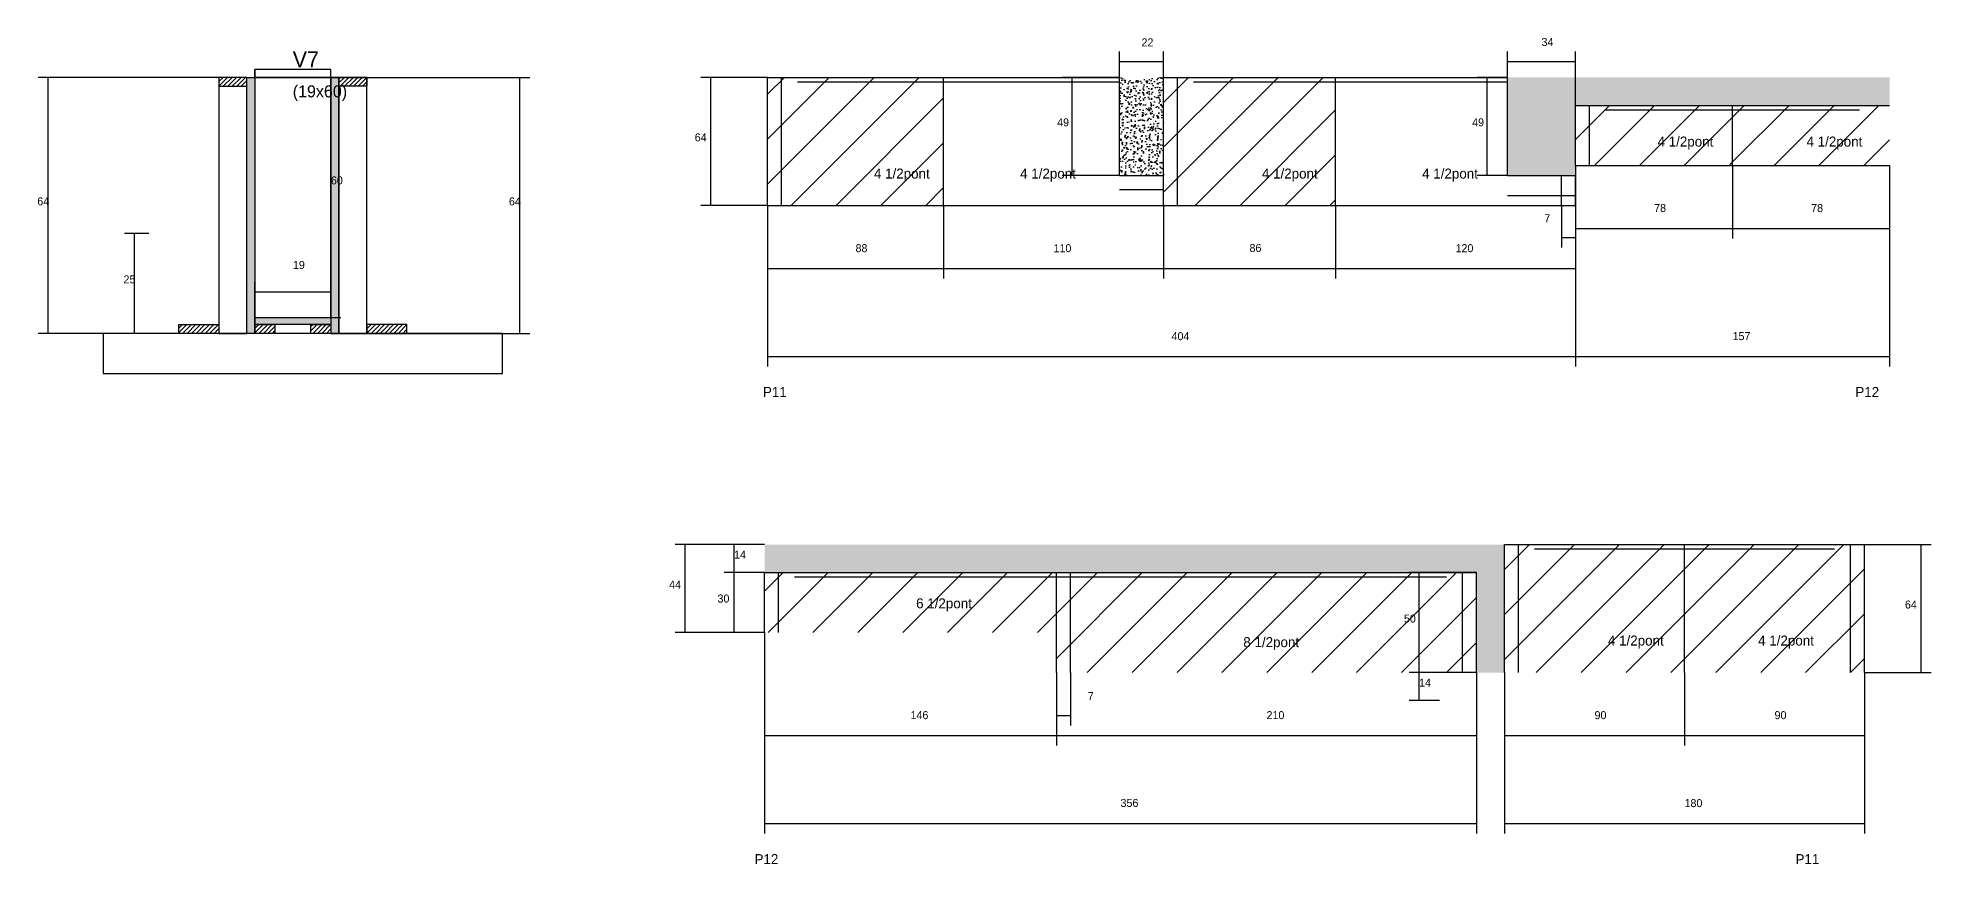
# Model space of a CAD drawing. Header units: metres. Extents: x -10276 to -7678, y 11990 to 13257.
# Drawn here: x -8625 to -7678, y 12840 to 13253 of the extents above; entities that cross this region are included whole.
import ezdxf

# ---------------------------------------------------------------- set-up
doc = ezdxf.new("R2010")
doc.units = ezdxf.units.M
for name, color, linetype in [('CONCRETO', 251, 'Continuous'), ('COTA', 4, 'Continuous'), ('Cota Seção (2x)', 4, 'Continuous'), ('Hachura', 253, 'Continuous'), ('Madeira', 126, 'Continuous'), ('NOMENCLATURA', 7, 'Continuous'), ('Painéis', 200, 'Continuous'), ('SARR_2.2x7', 40, 'Continuous'), ('Texto Seção', 7, 'Continuous')]:
    doc.layers.add(name, color=color, linetype=linetype)

msp = doc.modelspace()

# ---------------------------------------------------------------- hatches: boundary and pattern name
at = {"layer": 'COTA'}
h = msp.add_hatch(dxfattribs=at)
h.set_pattern_fill('AR-CONC', scale=0.03)
h.paths.add_polyline_path([(-8084.2, 13184.5), (-8062.2, 13184.5), (-8062.2, 13233.5), (-8084.2, 13233.5)])
h = msp.add_hatch(dxfattribs=at)
h.set_pattern_fill('AR-CONC', scale=0.03)
h.paths.add_polyline_path([(-7856.2, 13219.5), (-7699.2, 13219.5), (-7699.2, 13233.5), (-7890.2, 13233.5), (-7890.2, 13184.5), (-7856.2, 13184.5), (-7856.2, 13189.5)])
h = msp.add_hatch(dxfattribs=at)
h.set_pattern_fill('AR-CONC', scale=0.03)
h.paths.add_polyline_path([(-8261.7, 12999.9), (-8261.7, 12985.9), (-7905.7, 12985.9), (-7905.7, 12935.9), (-7891.7, 12935.9), (-7891.7, 12999.9)])
at = {"layer": 'Hachura'}
h = msp.add_hatch(dxfattribs=at)
h.set_pattern_fill('ANSI31', scale=0.5)
h.paths.add_polyline_path([(-8534.5, 13233.5), (-8534.5, 13229.1), (-8534.5, 13229.1), (-8520.5, 13229.1), (-8520.5, 13229.1), (-8520.5, 13233.5), (-8520.5, 13233.5), (-8534.5, 13233.5)])
h = msp.add_hatch(color=8, dxfattribs=at)
h.dxf.hatch_style = 1
h.paths.add_polyline_path([(-8520.5, 13233.5), (-8516.5, 13233.5), (-8516.5, 13233.5), (-8516.5, 13105.5), (-8516.5, 13105.5), (-8520.5, 13105.5), (-8520.5, 13105.5), (-8520.5, 13233.5)])
h = msp.add_hatch(color=8, dxfattribs=at)
h.dxf.hatch_style = 1
h.paths.add_polyline_path([(-8474.5, 13233.5), (-8478.5, 13233.5), (-8478.5, 13233.5), (-8478.5, 13105.5), (-8478.5, 13105.5), (-8474.5, 13105.5), (-8474.5, 13105.5), (-8474.5, 13233.5)])
h = msp.add_hatch(dxfattribs=at)
h.set_pattern_fill('ANSI31', scale=0.5)
h.paths.add_polyline_path([(-8460.5, 13233.5), (-8460.5, 13229.1), (-8460.5, 13229.1), (-8474.5, 13229.1), (-8474.5, 13229.1), (-8474.5, 13233.5), (-8474.5, 13233.5), (-8460.5, 13233.5)])
h = msp.add_hatch(dxfattribs=at)
h.set_pattern_fill('ANSI31', scale=5)
h.paths.add_polyline_path([(-8260.2, 13169.5), (-8172.2, 13169.5), (-8172.2, 13233.5), (-8260.2, 13233.5)])
h = msp.add_hatch(dxfattribs=at)
h.set_pattern_fill('ANSI31', scale=5)
h.paths.add_polyline_path([(-7976.2, 13233.5), (-8062.2, 13233.5), (-8062.2, 13169.5), (-7976.2, 13169.5)])
h = msp.add_hatch(dxfattribs=at)
h.set_pattern_fill('ANSI31', scale=5)
h.paths.add_polyline_path([(-7856.2, 13189.5), (-7777.7, 13189.5), (-7777.7, 13219.5), (-7856.2, 13219.5)])
h = msp.add_hatch(dxfattribs=at)
h.set_pattern_fill('ANSI31', scale=5)
h.paths.add_polyline_path([(-7777.7, 13219.5), (-7777.7, 13189.5), (-7699.2, 13189.5), (-7699.2, 13219.5)])
h = msp.add_hatch(color=8, dxfattribs=at)
h.dxf.hatch_style = 1
h.paths.add_polyline_path([(-8516.5, 13109.9), (-8516.5, 13113.5), (-8516.5, 13113.5), (-8478.5, 13113.5), (-8478.5, 13113.5), (-8478.5, 13109.9), (-8478.5, 13109.9), (-8516.5, 13109.9)])
h = msp.add_hatch(dxfattribs=at)
h.set_pattern_fill('ANSI31', scale=0.5)
h.paths.add_polyline_path([(-8554.5, 13105.5), (-8554.5, 13109.9), (-8554.5, 13109.9), (-8534.5, 13109.9), (-8534.5, 13109.9), (-8534.5, 13105.5), (-8534.5, 13105.5), (-8554.5, 13105.5)])
h = msp.add_hatch(dxfattribs=at)
h.set_pattern_fill('ANSI31', scale=0.5)
h.paths.add_polyline_path([(-8516.5, 13105.5), (-8516.5, 13109.9), (-8516.5, 13109.9), (-8506.5, 13109.9), (-8506.5, 13109.9), (-8506.5, 13105.5), (-8506.5, 13105.5), (-8516.5, 13105.5)])
h = msp.add_hatch(dxfattribs=at)
h.set_pattern_fill('ANSI31', scale=0.5)
h.paths.add_polyline_path([(-8488.5, 13105.5), (-8488.5, 13109.9), (-8488.5, 13109.9), (-8478.5, 13109.9), (-8478.5, 13109.9), (-8478.5, 13105.5), (-8478.5, 13105.5), (-8488.5, 13105.5)])
h = msp.add_hatch(dxfattribs=at)
h.set_pattern_fill('ANSI31', scale=0.5)
h.paths.add_polyline_path([(-8440.5, 13105.5), (-8440.5, 13109.9), (-8440.5, 13109.9), (-8460.5, 13109.9), (-8460.5, 13109.9), (-8460.5, 13105.5), (-8460.5, 13105.5), (-8440.5, 13105.5)])
h = msp.add_hatch(dxfattribs=at)
h.set_pattern_fill('ANSI31', scale=5)
h.paths.add_polyline_path([(-7891.7, 12999.9), (-7891.7, 12935.9), (-7801.7, 12935.9), (-7801.7, 12999.9)])
h = msp.add_hatch(dxfattribs=at)
h.set_pattern_fill('ANSI31', scale=5)
h.paths.add_polyline_path([(-7711.7, 12999.9), (-7801.7, 12999.9), (-7801.7, 12935.9), (-7711.7, 12935.9)])
h = msp.add_hatch(dxfattribs=at)
h.set_pattern_fill('ANSI31', scale=5)
h.paths.add_polyline_path([(-8261.7, 12985.9), (-8261.7, 12955.9), (-8115.7, 12955.9), (-8115.7, 12985.9)])
h = msp.add_hatch(dxfattribs=at)
h.set_pattern_fill('ANSI31', scale=5)
h.paths.add_polyline_path([(-8115.7, 12985.9), (-8115.7, 12935.9), (-7905.7, 12935.9), (-7905.7, 12985.9)])

# ---------------------------------------------------------------- linework, layer by layer
at = {"layer": 'CONCRETO'}
for points in [[(-8478.5, 13213.5), (-8478.5, 13233.5), (-8516.5, 13233.5), (-8516.5, 13237.5), (-8516.5, 13237.5), (-8516.5, 13113.5), (-8478.5, 13113.5), (-8478.5, 13213.5)], [(-8516.5, 13113.5), (-8478.5, 13113.5), (-8478.5, 13237.5), (-8516.5, 13237.5)]]:
    msp.add_lwpolyline(points, close=True, dxfattribs=at)
at = {"layer": 'COTA'}
for p, q in [((-8084.2, 13233.5), (-8084.2, 13246.5)), ((-8062.2, 13233.5), (-8062.2, 13246.5)), ((-7890.2, 13233.5), (-7890.2, 13246.5)), ((-7856.2, 13219.5), (-7856.2, 13246.5)), ((-8084.2, 13241.5), (-8062.2, 13241.5)), ((-7890.2, 13241.5), (-7856.2, 13241.5)), ((-8534.5, 13233.5), (-8624.8, 13233.5)), ((-8619.8, 13105.5), (-8619.8, 13233.5)), ((-8460.5, 13233.5), (-8379, 13233.5)), ((-8384, 13105.5), (-8384, 13233.5)), ((-8260.2, 13233.5), (-8293.5, 13233.5)), ((-8288.5, 13169.5), (-8288.5, 13233.5)), ((-8084.2, 13233.5), (-8112.8, 13233.5)), ((-8107.8, 13184.5), (-8107.8, 13233.5)), ((-7890.2, 13233.5), (-7905.3, 13233.5)), ((-7900.3, 13184.5), (-7900.3, 13233.5)), ((-7856.2, 13189.5), (-7856.2, 13153)), ((-7777.7, 13189.5), (-7777.7, 13153)), ((-7777.7, 13189.5), (-7777.7, 13153)), ((-7699.2, 13189.5), (-7699.2, 13153)), ((-8084.2, 13184.5), (-8112.8, 13184.5)), ((-7890.2, 13184.5), (-7905.3, 13184.5)), ((-8260.2, 13169.5), (-8293.5, 13169.5)), ((-8260.2, 13169.5), (-8260.2, 13133)), ((-8260.2, 13169.5), (-8260.2, 13089)), ((-8172.2, 13169.5), (-8172.2, 13133)), ((-8172.2, 13169.5), (-8172.2, 13133)), ((-8062.2, 13169.5), (-8062.2, 13133)), ((-8062.2, 13169.5), (-8062.2, 13133)), ((-7976.2, 13169.5), (-7976.2, 13133)), ((-7976.2, 13169.5), (-7976.2, 13133)), ((-7863.2, 13169.5), (-7863.2, 13148.5)), ((-7856.2, 13170.8), (-7856.2, 13133)), ((-7856.2, 13169.5), (-7856.2, 13089)), ((-7856.2, 13169.5), (-7856.2, 13089)), ((-7856.2, 13169.5), (-7856.2, 13148.5)), ((-7699.2, 13169.5), (-7699.2, 13089)), ((-8569.5, 13155.5), (-8581.7, 13155.5)), ((-8576.7, 13105.5), (-8576.7, 13155.5)), ((-7863.2, 13153.5), (-7856.2, 13153.5)), ((-7856.2, 13158), (-7777.7, 13158)), ((-7777.7, 13158), (-7699.2, 13158)), ((-8260.2, 13138), (-8172.2, 13138)), ((-8172.2, 13138), (-8062.2, 13138)), ((-8062.2, 13138), (-7976.2, 13138)), ((-7976.2, 13138), (-7856.2, 13138)), ((-8554.5, 13105.5), (-8624.8, 13105.5)), ((-8569.5, 13105.5), (-8581.7, 13105.5)), ((-8440.5, 13105.5), (-8379, 13105.5)), ((-8260.2, 13094), (-7856.2, 13094)), ((-7856.2, 13094), (-7699.2, 13094)), ((-8261.7, 12999.9), (-8306.3, 12999.9)), ((-8301.3, 12955.9), (-8301.3, 12999.9)), ((-8261.7, 12999.9), (-8281.9, 12999.9)), ((-8276.9, 12985.9), (-8276.9, 12999.9)), ((-7711.7, 12999.9), (-7678.4, 12999.9)), ((-7683.4, 12935.9), (-7683.4, 12999.9)), ((-8261.7, 12985.9), (-8281.9, 12985.9)), ((-8261.7, 12985.9), (-8281.9, 12985.9)), ((-8276.9, 12955.9), (-8276.9, 12985.9)), ((-7905.7, 12985.9), (-7939.4, 12985.9)), ((-7934.4, 12935.9), (-7934.4, 12985.9)), ((-8261.7, 12955.9), (-8306.3, 12955.9)), ((-8261.7, 12955.9), (-8281.9, 12955.9)), ((-8261.7, 12955.9), (-8261.7, 12899.5)), ((-8261.7, 12955.9), (-8261.7, 12855.4)), ((-8115.7, 12935.9), (-8115.7, 12909.5)), ((-8108.7, 12935.9), (-8108.7, 12909.5)), ((-7924.2, 12935.9), (-7939.4, 12935.9)), ((-7905.7, 12935.9), (-7939.4, 12935.9)), ((-7934.4, 12921.9), (-7934.4, 12935.9)), ((-7905.7, 12935.9), (-7905.7, 12899.5)), ((-7905.7, 12935.9), (-7905.7, 12855.4)), ((-7891.7, 12935.9), (-7891.7, 12899.5)), ((-7891.7, 12935.9), (-7891.7, 12855.4)), ((-7801.7, 12935.9), (-7801.7, 12899.5)), ((-7801.7, 12935.9), (-7801.7, 12899.5)), ((-7711.7, 12935.9), (-7711.7, 12899.5)), ((-7711.7, 12935.9), (-7711.7, 12855.4)), ((-7711.7, 12935.9), (-7678.4, 12935.9)), ((-8115.7, 12921.9), (-8115.7, 12899.5)), ((-8115.7, 12921.9), (-8115.7, 12899.5)), ((-7924.2, 12921.9), (-7939.4, 12921.9)), ((-8115.7, 12914.5), (-8108.7, 12914.5)), ((-8261.7, 12904.5), (-8115.7, 12904.5)), ((-8115.7, 12904.5), (-7905.7, 12904.5)), ((-7891.7, 12904.5), (-7801.7, 12904.5)), ((-7801.7, 12904.5), (-7711.7, 12904.5)), ((-8261.7, 12860.4), (-7905.7, 12860.4)), ((-7891.7, 12860.4), (-7711.7, 12860.4))]:
    msp.add_line(p, q, dxfattribs=at)
at = {"layer": 'Cota Seção (2x)'}
for p, q in [((-8516.5, 13233.5), (-8473.5, 13233.5)), ((-8478.5, 13113.5), (-8478.5, 13233.5)), ((-8516.5, 13113.5), (-8516.5, 13131.2)), ((-8478.5, 13113.5), (-8478.5, 13131.2)), ((-8516.5, 13126.2), (-8478.5, 13126.2)), ((-8516.5, 13113.5), (-8473.5, 13113.5))]:
    msp.add_line(p, q, dxfattribs=at)
at = {"layer": 'Madeira'}
for points in [[(-8534.5, 13233.5), (-8534.5, 13229.1), (-8520.5, 13229.1), (-8520.5, 13233.5)], [(-8534.5, 13105.5), (-8520.5, 13105.5), (-8520.5, 13233.5), (-8534.5, 13233.5)], [(-8460.5, 13233.5), (-8460.5, 13229.1), (-8474.5, 13229.1), (-8474.5, 13233.5)], [(-8460.5, 13233.5), (-8474.5, 13233.5), (-8474.5, 13105.5), (-8460.5, 13105.5)], [(-8592.3, 13085.5), (-8392.7, 13085.5), (-8392.7, 13105.5), (-8592.3, 13105.5)], [(-8554.5, 13105.5), (-8554.5, 13109.9), (-8534.5, 13109.9), (-8534.5, 13105.5)], [(-8516.5, 13105.5), (-8516.5, 13109.9), (-8506.5, 13109.9), (-8506.5, 13105.5)], [(-8488.5, 13105.5), (-8488.5, 13109.9), (-8478.5, 13109.9), (-8478.5, 13105.5)], [(-8440.5, 13105.5), (-8440.5, 13109.9), (-8460.5, 13109.9), (-8460.5, 13105.5)]]:
    msp.add_lwpolyline(points, close=True, dxfattribs=at)
at = {"layer": 'Painéis'}
for p, q in [((-8260.2, 13233.5), (-8084.2, 13233.5)), ((-8260.2, 13169.5), (-8260.2, 13233.5)), ((-8172.2, 13169.5), (-8172.2, 13233.5)), ((-8084.2, 13184.5), (-8084.2, 13233.5)), ((-8062.2, 13233.5), (-7890.2, 13233.5)), ((-8062.2, 13169.5), (-8062.2, 13233.5)), ((-7976.2, 13169.5), (-7976.2, 13233.5)), ((-7890.2, 13184.5), (-7890.2, 13233.5)), ((-7856.2, 13219.5), (-7699.2, 13219.5)), ((-7856.2, 13189.5), (-7856.2, 13219.5)), ((-7777.7, 13189.5), (-7777.7, 13219.5)), ((-7856.2, 13189.5), (-7699.2, 13189.5)), ((-8084.2, 13184.5), (-8062.2, 13184.5)), ((-7890.2, 13184.5), (-7856.2, 13184.5)), ((-7856.2, 13169.5), (-7856.2, 13184.5)), ((-8260.2, 13169.5), (-8062.2, 13169.5)), ((-8062.2, 13169.5), (-7856.2, 13169.5)), ((-8516.5, 13113.5), (-8478.5, 13113.5)), ((-7891.7, 12999.9), (-7711.7, 12999.9)), ((-7891.7, 12935.9), (-7891.7, 12999.9)), ((-7801.7, 12935.9), (-7801.7, 12999.9)), ((-7711.7, 12935.9), (-7711.7, 12999.9)), ((-8261.7, 12985.9), (-7905.7, 12985.9)), ((-8261.7, 12955.9), (-8261.7, 12985.9)), ((-8115.7, 12935.9), (-8115.7, 12985.9)), ((-7905.7, 12935.9), (-7905.7, 12985.9))]:
    msp.add_line(p, q, dxfattribs=at)
for points in [[(-8520.5, 13233.5), (-8516.5, 13233.5), (-8516.5, 13105.5), (-8520.5, 13105.5)], [(-8474.5, 13233.5), (-8478.5, 13233.5), (-8478.5, 13105.5), (-8474.5, 13105.5)], [(-8516.5, 13109.9), (-8516.5, 13113.5), (-8478.5, 13113.5), (-8478.5, 13109.9)]]:
    msp.add_lwpolyline(points, close=True, dxfattribs=at)
at = {"layer": 'SARR_2.2x7'}
for p, q in [((-8253.2, 13169.5), (-8253.2, 13233.5)), ((-8245.2, 13231.3), (-8172.2, 13231.3)), ((-8172.2, 13231.3), (-8084.2, 13231.3)), ((-8055.2, 13169.5), (-8055.2, 13233.5)), ((-8047.2, 13231.3), (-7976.2, 13231.3)), ((-7976.2, 13231.3), (-7890.2, 13231.3)), ((-7849.2, 13189.5), (-7849.2, 13219.5)), ((-7841.2, 13217.3), (-7777.7, 13217.3)), ((-7777.7, 13217.3), (-7714.2, 13217.3)), ((-8084.2, 13177.5), (-8062.2, 13177.5)), ((-7863.2, 13169.5), (-7863.2, 13184.5)), ((-7890.2, 13174.5), (-7856.2, 13174.5)), ((-7884.7, 12935.9), (-7884.7, 12999.9)), ((-7876.7, 12997.7), (-7801.7, 12997.7)), ((-7801.7, 12997.7), (-7726.7, 12997.7)), ((-7718.7, 12935.9), (-7718.7, 12999.9)), ((-8254.7, 12955.9), (-8254.7, 12985.9)), ((-8246.7, 12983.7), (-8115.7, 12983.7)), ((-8115.7, 12983.7), (-7920.7, 12983.7)), ((-8108.7, 12935.9), (-8108.7, 12985.9)), ((-7912.7, 12935.9), (-7912.7, 12985.9))]:
    msp.add_line(p, q, dxfattribs=at)

# ---------------------------------------------------------------- texts
at = {"layer": 'COTA'}
for s, p in [('22', (-8073.2, 13249)), ('34', (-7873.2, 13249.2)), ('64', (-8296.6, 13201.5)), ('49', (-8115.4, 13209)), ('49', (-7907.9, 13209)), ('64', (-8625.3, 13169.5)), ('64', (-8389.5, 13169.5)), ('78', (-7816.9, 13166.2)), ('78', (-7738.4, 13166.2)), ('7', (-7871.8, 13161.1)), ('88', (-8216.2, 13146.1)), ('110', (-8117.2, 13146.1)), ('86', (-8019.2, 13146.2)), ('120', (-7916.2, 13146.1)), ('25', (-8582.2, 13130.5)), ('404', (-8058.2, 13102.1)), ('157', (-7777.7, 13102.1)), ('14', (-8276.9, 12992.9)), ('44', (-8309.4, 12977.9)), ('30', (-8285.2, 12970.9)), ('64', (-7691.5, 12967.9)), ('50', (-7942, 12960.9)), ('14', (-7934.4, 12928.9)), ('7', (-8100.1, 12922.1)), ('146', (-8188.7, 12912.6)), ('210', (-8010.7, 12912.6)), ('90', (-7846.7, 12912.6)), ('90', (-7756.7, 12912.6)), ('356', (-8083.7, 12868.7)), ('180', (-7801.7, 12868.6))]:
    msp.add_text(s, height=4, dxfattribs=at).set_placement(p)
at = {"layer": 'Cota Seção (2x)'}
for s, p in [('60', (-8478.5, 13180)), ('19', (-8497.5, 13137.7))]:
    msp.add_text(s, height=4, dxfattribs=at).set_placement(p)
at = {"layer": 'NOMENCLATURA'}
for s, p in [('4 1/2pont', (-7815.2, 13198.9)), ('4 1/2pont', (-7740.7, 13198.9)), ('4 1/2pont', (-8207, 13182.9)), ('4 1/2pont', (-8133.9, 13182.9)), ('4 1/2pont', (-8013, 13182.9)), ('4 1/2pont', (-7932.9, 13182.9)), ('P11', (-8262.5, 13073.7)), ('P12', (-7716.3, 13073.7)), ('6 1/2pont', (-8185.9, 12968)), ('8 1/2pont', (-8022.3, 12948.6)), ('4 1/2pont', (-7840, 12949.4)), ('4 1/2pont', (-7764.9, 12949.4)), ('P12', (-8266.7, 12840.1)), ('P11', (-7746.2, 12840.1))]:
    msp.add_text(s, height=5, dxfattribs=at).set_placement(p)
at = {"layer": 'Texto Seção'}
for s, height, p in [('V7', 8, (-8497.6, 13238.5)), ('(19x60)', 6, (-8497.6, 13223.5))]:
    msp.add_text(s, height=height, dxfattribs=at).set_placement(p)

doc.saveas('drawing.dxf')
